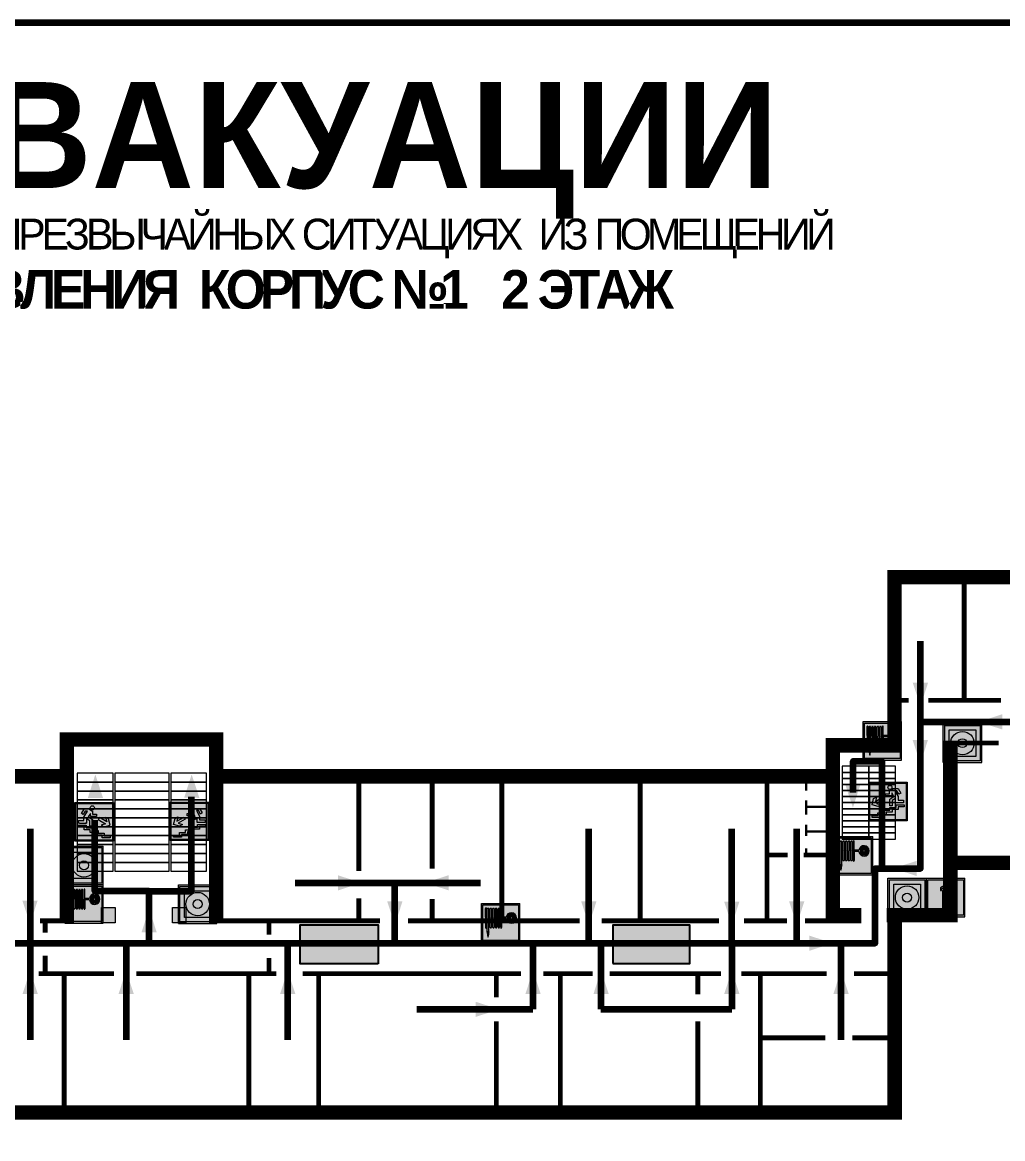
# Model space of a CAD drawing. Header units: millimetres. Extents: x 13810 to 67229, y 12374 to 21950.
# Drawn here: x 21238.2 to 21441.8, y 19246.8 to 19478.5 of the extents above; entities that cross this region are included whole.
import ezdxf

# ---------------------------------------------------------------- set-up
doc = ezdxf.new("R2010")
doc.units = ezdxf.units.MM
doc.layers.add('План_Штампы', color=7, linetype='Continuous')
doc.styles.add('обычный', font='arial.ttf')

# ---------------------------------------------------------------- blocks, each defined once
blk = doc.blocks.new('вниз 3')
at = {"lineweight": 0, "true_color": 0xffffff}
h = blk.add_hatch(color=7, dxfattribs=at)
h.dxf.hatch_style = 1
h.paths.add_polyline_path([(40997.5, -4475.69), (40997.25, -4475.28), (40995.76, -4476.15), (40995.97, -4475.23), (40995.39, -4475.56), (40995.05, -4476.83), (40996.33, -4477.17), (40996.91, -4476.83), (40996, -4476.55)], flags=0)
h.paths.add_polyline_path([(40999.81, -4473.95), (41000.22, -4473.95), (41000.64, -4474.67), (41001.03, -4474.43), (41000.46, -4473.49), (41000.42, -4473.49), (40999.43, -4473.49), (40998.68, -4473.92), (40998.68, -4474.57), (40997.88, -4474.57), (40997.88, -4475), (40999.14, -4475), (40999.14, -4474.43), (40999.14, -4474.38), (40999.59, -4475.15), (40998.72, -4475.67), (40998.72, -4477.06), (40999.24, -4477.06), (40999.24, -4475.96), (40999.95, -4475.56), (40999.95, -4476.43), (41001.61, -4476.43), (41001.61, -4475.88), (41000.47, -4475.88), (41000.47, -4475.12)], flags=0)
h.paths.add_polyline_path([(40999.2, -4473.24, 1), (40998.35, -4473.24, 1)], flags=0)
h.paths.add_polyline_path([(41000.46, -4477.26), (41001.69, -4477.26), (41001.69, -4476.84), (41000.03, -4476.84), (41000.03, -4477.39), (40998.78, -4477.39), (40998.78, -4477.95), (40997.53, -4477.95), (40997.53, -4478.5), (40996.29, -4478.5), (40996.29, -4479.06), (40995.05, -4479.06), (40995.05, -4479.48), (40995.29, -4479.48), (40996.72, -4479.48), (40996.72, -4478.92), (40997.97, -4478.92), (40997.97, -4478.36), (40999.2, -4478.36), (40999.2, -4477.81), (41000.46, -4477.81)], flags=0)
h.paths.add_polyline_path([(41002.37, -4472.17), (40994.37, -4472.17), (40994.37, -4480.17), (41002.37, -4480.17)])
h.paths.add_polyline_path([(41002.16, -4479.96), (40994.57, -4479.96), (40994.57, -4472.37), (41002.16, -4472.37)], flags=16)
h.paths.add_polyline_path([(41001.61, -4475.88), (41001.61, -4476.43), (40999.95, -4476.43), (40999.95, -4475.56), (40999.24, -4475.96), (40999.24, -4477.06), (40998.72, -4477.06), (40998.72, -4475.67), (40999.59, -4475.15), (40999.14, -4474.38), (40999.14, -4474.43), (40999.14, -4475), (40997.88, -4475), (40997.88, -4474.57), (40998.68, -4474.57), (40998.68, -4473.92), (40999.43, -4473.49), (41000.42, -4473.49), (41000.46, -4473.49), (41001.03, -4474.43), (41000.64, -4474.67), (41000.22, -4473.95), (40999.81, -4473.95), (41000.47, -4475.12), (41000.47, -4475.88)], flags=0)
h.paths.add_polyline_path([(41001.69, -4476.84), (41001.69, -4477.26), (41000.46, -4477.26), (41000.46, -4477.81), (40999.2, -4477.81), (40999.2, -4478.36), (40997.97, -4478.36), (40997.97, -4478.92), (40996.72, -4478.92), (40996.72, -4479.48), (40995.05, -4479.48), (40995.05, -4479.06), (40996.29, -4479.06), (40996.29, -4478.5), (40997.53, -4478.5), (40997.53, -4477.95), (40998.78, -4477.95), (40998.78, -4477.39), (41000.03, -4477.39), (41000.03, -4476.84)], flags=0)
h.paths.add_polyline_path([(40998.35, -4473.24, -1), (40999.2, -4473.24, -1)], flags=0)
h.paths.add_polyline_path([(40997.5, -4475.69), (40996, -4476.55), (40996.91, -4476.83), (40996.33, -4477.17), (40995.05, -4476.83), (40995.39, -4475.56), (40995.97, -4475.23), (40995.76, -4476.15), (40997.25, -4475.28)], flags=0)
at = {"lineweight": 0}
h = blk.add_hatch(color=126, dxfattribs=at)
h.dxf.hatch_style = 1
h.paths.add_polyline_path([(41002.16, -4472.37), (40994.57, -4472.37), (40994.57, -4479.96), (41002.16, -4479.96)])
h.paths.add_polyline_path([(40995.97, -4475.23), (40995.76, -4476.15), (40997.25, -4475.28), (40997.5, -4475.69), (40996, -4476.55), (40996.91, -4476.83), (40996.33, -4477.17), (40995.05, -4476.83), (40995.39, -4475.56)], flags=16)
h.paths.add_polyline_path([(40997.88, -4474.57), (40998.68, -4474.57), (40998.68, -4473.92), (40999.43, -4473.49), (41000.42, -4473.49), (41000.46, -4473.49), (41001.03, -4474.43), (41000.64, -4474.67), (41000.22, -4473.95), (40999.81, -4473.95), (41000.47, -4475.12), (41000.47, -4475.88), (41001.61, -4475.88), (41001.61, -4476.43), (40999.95, -4476.43), (40999.95, -4475.56), (40999.24, -4475.96), (40999.24, -4477.06), (40998.72, -4477.06), (40998.72, -4475.67), (40999.59, -4475.15), (40999.14, -4474.38), (40999.14, -4474.43), (40999.14, -4475), (40997.88, -4475)], flags=16)
h.paths.add_polyline_path([(40998.35, -4473.24, -1), (40999.2, -4473.24, -1)], flags=16)
h.paths.add_polyline_path([(40997.53, -4477.95), (40998.78, -4477.95), (40998.78, -4477.39), (41000.03, -4477.39), (41000.03, -4476.84), (41001.69, -4476.84), (41001.69, -4477.26), (41000.46, -4477.26), (41000.46, -4477.81), (40999.2, -4477.81), (40999.2, -4478.36), (40997.97, -4478.36), (40997.97, -4478.92), (40996.72, -4478.92), (40996.72, -4479.48), (40995.05, -4479.48), (40995.05, -4479.06), (40996.29, -4479.06), (40996.29, -4478.5), (40997.53, -4478.5)], flags=16)
at = {"lineweight": 0, "true_color": 0xffffff}
h = blk.add_hatch(color=7, dxfattribs=at)
h.dxf.hatch_style = 1
h.paths.add_polyline_path([(40999.2, -4473.24, 1), (40998.35, -4473.24, 1)])
h.paths.add_polyline_path([(40999.81, -4473.95), (41000.22, -4473.95), (41000.64, -4474.67), (41001.03, -4474.43), (41000.46, -4473.49), (41000.42, -4473.49), (40999.43, -4473.49), (40998.68, -4473.92), (40998.68, -4474.57), (40997.88, -4474.57), (40997.88, -4475), (40999.14, -4475), (40999.14, -4474.43), (40999.14, -4474.38), (40999.59, -4475.15), (40998.72, -4475.67), (40998.72, -4477.06), (40999.24, -4477.06), (40999.24, -4475.96), (40999.95, -4475.56), (40999.95, -4476.43), (41001.61, -4476.43), (41001.61, -4475.88), (41000.47, -4475.88), (41000.47, -4475.12)])
h.paths.add_polyline_path([(40999.2, -4477.81), (41000.46, -4477.81), (41000.46, -4477.26), (41001.69, -4477.26), (41001.69, -4476.84), (41000.03, -4476.84), (41000.03, -4477.39), (40998.78, -4477.39), (40998.78, -4477.95), (40997.53, -4477.95), (40997.53, -4478.5), (40996.29, -4478.5), (40996.29, -4479.06), (40995.05, -4479.06), (40995.05, -4479.48), (40995.29, -4479.48), (40996.72, -4479.48), (40996.72, -4478.92), (40997.97, -4478.92), (40997.97, -4478.36), (40999.2, -4478.36)])
h.paths.add_polyline_path([(40997.5, -4475.69), (40997.25, -4475.28), (40995.76, -4476.15), (40995.97, -4475.23), (40995.39, -4475.56), (40995.05, -4476.83), (40996.33, -4477.17), (40996.91, -4476.83), (40996, -4476.55)])
at = {"color": 126, "lineweight": 0}
for points in [[(40994.37, -4472.17), (41002.37, -4472.17), (41002.37, -4480.17), (40994.37, -4480.17)], [(40994.57, -4472.37), (41002.16, -4472.37), (41002.16, -4479.96), (40994.57, -4479.96)]]:
    blk.add_lwpolyline(points, close=True, dxfattribs=at)
for points in [[(40995.05, -4476.83), (40995.39, -4475.56), (40995.97, -4475.23), (40995.76, -4476.15), (40997.25, -4475.28), (40997.5, -4475.69), (40996, -4476.55), (40996.91, -4476.83), (40996.33, -4477.17), (40995.05, -4476.83)], [(40999.14, -4474.43), (40999.14, -4475), (40997.88, -4475), (40997.88, -4474.57), (40998.68, -4474.57), (40998.68, -4473.92), (40999.43, -4473.49), (41000.42, -4473.49), (41000.46, -4473.49), (41001.03, -4474.43), (41000.64, -4474.67), (41000.22, -4473.95), (40999.81, -4473.95), (41000.47, -4475.12), (41000.47, -4475.88), (41001.61, -4475.88), (41001.61, -4476.43), (40999.95, -4476.43), (40999.95, -4475.56), (40999.24, -4475.96), (40999.24, -4477.06), (40998.72, -4477.06), (40998.72, -4475.67), (40999.59, -4475.15), (40999.14, -4474.38), (40999.14, -4474.43)], [(40995.29, -4479.48), (40995.05, -4479.48), (40995.05, -4479.06), (40996.29, -4479.06), (40996.29, -4478.5), (40997.53, -4478.5), (40997.53, -4477.95), (40998.78, -4477.95), (40998.78, -4477.39), (41000.03, -4477.39), (41000.03, -4476.84), (41001.69, -4476.84), (41001.69, -4477.26), (41000.46, -4477.26), (41000.46, -4477.81), (40999.2, -4477.81), (40999.2, -4478.36), (40997.97, -4478.36), (40997.97, -4478.92), (40996.72, -4478.92), (40996.72, -4479.48), (40995.05, -4479.48)]]:
    blk.add_lwpolyline(points, dxfattribs=at)
blk.add_circle((40998.77, -4473.24), 0.426, dxfattribs=at)
blk = doc.blocks.new('A$C54414219')
at = {"true_color": 0xffffff}
h = blk.add_hatch(color=7, dxfattribs=at)
h.paths.add_polyline_path([(2.39, -9.45), (2.39, -18.3), (11.23, -18.3), (11.23, -9.45)], flags=0)
h.paths.add_polyline_path([(10.71, -13.87, -1), (2.92, -13.87, -1)], flags=0)
h.paths.add_polyline_path([(8.3, -13.87, -1), (5.33, -13.87, -1)], flags=0)
h.paths.add_polyline_path([(0.41, -7.47), (0.41, -20.27), (13.21, -20.27), (13.21, -7.47)])
h.paths.add_polyline_path([(0.92, -19.77), (12.71, -19.77), (12.71, -7.98), (0.92, -7.98)], flags=16)
h.paths.add_polyline_path([(11.23, -9.45), (11.23, -18.3), (2.39, -18.3), (2.39, -9.45)], flags=0)
at = {"lineweight": 5}
h = blk.add_hatch(color=242, dxfattribs=at)
h.paths.add_polyline_path([(12.71, -7.98), (0.92, -7.98), (0.92, -19.77), (12.71, -19.77)])
h.paths.add_polyline_path([(11.23, -18.3), (2.39, -18.3), (2.39, -9.45), (11.23, -9.45)], flags=16)
h.paths.add_polyline_path([(10.71, -13.87, -1), (2.92, -13.87, -1)], flags=0)
h.paths.add_polyline_path([(8.3, -13.87, -1), (5.33, -13.87, -1)], flags=0)
at = {"true_color": 0xffffff}
h = blk.add_hatch(color=7, dxfattribs=at)
h.paths.add_polyline_path([(2.39, -9.45), (2.39, -18.3), (11.23, -18.3), (11.23, -9.45)])
h.paths.add_polyline_path([(10.71, -13.87, -1), (2.92, -13.87, -1)], flags=16)
h.paths.add_polyline_path([(8.3, -13.87, -1), (5.33, -13.87, -1)], flags=0)
at = {"lineweight": 5}
h = blk.add_hatch(color=242, dxfattribs=at)
h.paths.add_polyline_path([(2.92, -13.87, 1), (10.71, -13.87, 1)])
h.paths.add_polyline_path([(8.3, -13.87, -1), (5.33, -13.87, -1)], flags=16)
at = {"color": 242, "lineweight": 5}
for p, q in [((0.41, -20.27), (0.41, -7.47)), ((0.41, -7.47), (13.21, -7.47)), ((0.41, -7.47), (13.21, -7.47)), ((13.21, -20.27), (13.21, -7.47)), ((0.41, -20.27), (13.21, -20.27))]:
    blk.add_line(p, q, dxfattribs=at)
for points in [[(0.92, -7.98), (12.71, -7.98), (12.71, -19.77), (0.92, -19.77)], [(2.39, -9.45), (11.23, -9.45), (11.23, -18.3), (2.39, -18.3)]]:
    blk.add_lwpolyline(points, close=True, dxfattribs=at)
for radius in [3.89, 1.49]:
    blk.add_circle((6.81, -13.87), radius, dxfattribs=at)
blk = doc.blocks.new('A$C37112FD5')
at = {"true_color": 0xf5f5ff}
h = blk.add_hatch(color=7, dxfattribs=at)
h.dxf.hatch_style = 1
h.paths.add_polyline_path([(12.8, -7.4), (0, -7.4), (0, -20.2), (12.8, -20.2)])
h.paths.add_polyline_path([(12.29, -7.91), (12.29, -19.69), (0.51, -19.69), (0.51, -7.91)], flags=16)
h.paths.add_polyline_path([(4.98, -9.04, -0.42597), (5.17, -9.22), (5.17, -12.25), (5.17, -15.29, -0.432244), (4.98, -15.47), (4.83, -15.47, -0.42597), (4.64, -15.29), (4.64, -12.25), (4.64, -9.22, -0.432244), (4.83, -9.04)], flags=0)
h.paths.add_polyline_path([(4.28, -9.22), (4.28, -12.25), (4.28, -15.29, -0.432244), (4.09, -15.47), (3.94, -15.47, -0.42597), (3.75, -15.29), (3.75, -12.25), (3.75, -9.22, -0.432244), (3.94, -9.04), (4.09, -9.04, -0.42597)], flags=0)
h.paths.add_polyline_path([(5.72, -9.04), (5.87, -9.04, -0.42597), (6.06, -9.22), (6.06, -12.25), (6.06, -15.29, -0.432244), (5.87, -15.47), (5.72, -15.47, -0.42597), (5.53, -15.29), (5.53, -12.25), (5.53, -9.22, -0.432244)], flags=0)
h.paths.add_polyline_path([(6.42, -8.9), (6.5, -8.9, -0.42597), (6.69, -9.08), (6.69, -12.03), (8.21, -12.03, -15.824349), (8.21, -12.47), (6.69, -12.47), (6.69, -15.42, -0.432244), (6.5, -15.6), (6.42, -15.6)], flags=0)
h.paths.add_polyline_path([(3.39, -9.22), (3.39, -12.25), (3.39, -15.29, -0.432244), (3.2, -15.47), (3.05, -15.47, -0.42597), (2.85, -15.29), (2.85, -12.25), (2.85, -9.22, -0.432244), (3.05, -9.04), (3.2, -9.04, -0.42597)], flags=0)
h.paths.add_polyline_path([(2.5, -9.22), (2.5, -16.71), (1.96, -16.71), (1.96, -9.22, -0.432244), (2.15, -9.04), (2.31, -9.04, -0.42597)], flags=0)
h.paths.add_polyline_path([(1.61, -8.9), (1.61, -15.6), (1.57, -15.6, -0.42597), (1.37, -15.42), (1.37, -12.03), (1.37, -9.09, -0.432244), (1.57, -8.9)], flags=0)
h.paths.add_polyline_path([(9.76, -10.81), (9.76, -12.03), (8.49, -12.03, -0.336371)], flags=0)
h.paths.add_polyline_path([(8.49, -12.47), (9.76, -12.47), (9.76, -13.7, -0.336371)], flags=0)
h.paths.add_polyline_path([(10.11, -10.81, -0.336371), (11.38, -12.03), (10.11, -12.03)], flags=0)
h.paths.add_polyline_path([(10.11, -12.47), (11.38, -12.47, -0.336371), (10.11, -13.7)], flags=0)
h.paths.add_polyline_path([(2.5, -16.84), (2.5, -17.05), (1.97, -17.05), (1.97, -16.84)], flags=0)
h.paths.add_polyline_path([(2.5, -17.24, -0.033778), (2.24, -18.6, -0.033778), (1.97, -17.24)], flags=0)
h = blk.add_hatch(color=242)
h.dxf.hatch_style = 1
h.paths.add_polyline_path([(12.29, -7.91), (0.51, -7.91), (0.51, -19.69), (12.29, -19.69)])
h.paths.add_polyline_path([(6.42, -15.6), (6.42, -8.9), (6.5, -8.9, -0.42597), (6.69, -9.08), (6.69, -12.03), (8.21, -12.03, -15.824349), (8.21, -12.47), (6.69, -12.47), (6.69, -15.42, -0.432244), (6.5, -15.6)], flags=16)
h.paths.add_polyline_path([(5.87, -15.47), (5.72, -15.47, -0.42597), (5.53, -15.29), (5.53, -12.25), (5.53, -9.22, -0.432244), (5.72, -9.04), (5.87, -9.04, -0.42597), (6.06, -9.22), (6.06, -12.25), (6.06, -15.29, -0.432244)], flags=16)
h.paths.add_polyline_path([(4.98, -15.47), (4.83, -15.47, -0.42597), (4.64, -15.29), (4.64, -12.25), (4.64, -9.22, -0.432244), (4.83, -9.04), (4.98, -9.04, -0.42597), (5.17, -9.22), (5.17, -12.25), (5.17, -15.29, -0.432244)], flags=16)
h.paths.add_polyline_path([(4.09, -15.47), (3.94, -15.47, -0.42597), (3.75, -15.29), (3.75, -12.25), (3.75, -9.22, -0.432244), (3.94, -9.04), (4.09, -9.04, -0.42597), (4.28, -9.22), (4.28, -12.25), (4.28, -15.29, -0.432244)], flags=16)
h.paths.add_polyline_path([(3.2, -15.47), (3.05, -15.47, -0.42597), (2.85, -15.29), (2.85, -12.25), (2.85, -9.22, -0.432244), (3.05, -9.04), (3.2, -9.04, -0.42597), (3.39, -9.22), (3.39, -12.25), (3.39, -15.29, -0.432244)], flags=16)
h.paths.add_polyline_path([(2.5, -17.05), (1.97, -17.05), (1.97, -16.84), (2.5, -16.84)], flags=16)
h.paths.add_polyline_path([(2.5, -17.24, -0.033778), (2.24, -18.6, -0.033778), (1.97, -17.24)], flags=16)
h.paths.add_polyline_path([(2.5, -16.71), (1.96, -16.71), (1.96, -9.22, -0.432244), (2.15, -9.04), (2.31, -9.04, -0.42597), (2.5, -9.22)], flags=16)
h.paths.add_polyline_path([(1.61, -15.6), (1.57, -15.6, -0.42597), (1.37, -15.42), (1.37, -12.03), (1.37, -9.09, -0.432244), (1.57, -8.9), (1.61, -8.9)], flags=16)
h.paths.add_polyline_path([(8.49, -12.47), (9.76, -12.47), (9.76, -13.7, -0.336371)], flags=0)
h.paths.add_polyline_path([(10.11, -13.7), (10.11, -12.47), (11.38, -12.47, -0.336371)], flags=0)
h.paths.add_polyline_path([(8.49, -12.03, -0.336371), (9.76, -10.81), (9.76, -12.03)], flags=0)
h.paths.add_polyline_path([(10.11, -12.03), (10.11, -10.81, -0.336371), (11.38, -12.03)], flags=0)
h = blk.add_hatch(color=7, dxfattribs=at)
h.dxf.hatch_style = 1
h.paths.add_polyline_path([(1.61, -8.9), (1.57, -8.9, 0.432244), (1.37, -9.09), (1.37, -12.03), (1.37, -15.42, 0.42597), (1.57, -15.6), (1.61, -15.6)])
h.paths.add_polyline_path([(2.5, -9.22, 0.42597), (2.31, -9.04), (2.15, -9.04, 0.432244), (1.96, -9.22), (1.96, -16.71), (2.5, -16.71)])
h.paths.add_polyline_path([(2.5, -16.84), (1.97, -16.84), (1.97, -17.05), (2.5, -17.05)])
h.paths.add_polyline_path([(2.5, -17.24), (1.97, -17.24, 0.033778), (2.24, -18.6, 0.033778)])
h.paths.add_polyline_path([(3.39, -12.25), (3.39, -9.22, 0.42597), (3.2, -9.04), (3.05, -9.04, 0.432244), (2.85, -9.22), (2.85, -12.25), (2.85, -15.29, 0.42597), (3.05, -15.47), (3.2, -15.47, 0.432244), (3.39, -15.29)])
h.paths.add_polyline_path([(4.28, -12.25), (4.28, -9.22, 0.42597), (4.09, -9.04), (3.94, -9.04, 0.432244), (3.75, -9.22), (3.75, -12.25), (3.75, -15.29, 0.42597), (3.94, -15.47), (4.09, -15.47, 0.432244), (4.28, -15.29)])
h.paths.add_polyline_path([(5.17, -12.25), (5.17, -9.22, 0.42597), (4.98, -9.04), (4.83, -9.04, 0.432244), (4.64, -9.22), (4.64, -12.25), (4.64, -15.29, 0.42597), (4.83, -15.47), (4.98, -15.47, 0.432244), (5.17, -15.29)])
h.paths.add_polyline_path([(6.06, -12.25), (6.06, -9.22, 0.42597), (5.87, -9.04), (5.72, -9.04, 0.432244), (5.53, -9.22), (5.53, -12.25), (5.53, -15.29, 0.42597), (5.72, -15.47), (5.87, -15.47, 0.432244), (6.06, -15.29)])
h.paths.add_polyline_path([(6.69, -12.47), (8.21, -12.47, 15.824349), (8.21, -12.03), (6.69, -12.03), (6.69, -9.08, 0.42597), (6.5, -8.9), (6.42, -8.9), (6.42, -15.6), (6.5, -15.6, 0.432244), (6.69, -15.42)])
h.paths.add_polyline_path([(8.49, -12.47), (9.76, -12.47), (9.76, -13.7, -0.336371)], flags=16)
h.paths.add_polyline_path([(8.49, -12.03, -0.336371), (9.76, -10.81), (9.76, -12.03)], flags=16)
h.paths.add_polyline_path([(10.11, -12.47), (11.38, -12.47, -0.336371), (10.11, -13.7)], flags=16)
h.paths.add_polyline_path([(10.11, -12.03), (10.11, -10.81, -0.336371), (11.38, -12.03)], flags=16)
h = blk.add_hatch(color=242)
h.dxf.hatch_style = 1
h.paths.add_polyline_path([(9.76, -10.81, 0.336371), (8.49, -12.03), (9.76, -12.03)])
h.paths.add_polyline_path([(10.11, -10.81), (10.11, -12.03), (11.38, -12.03, 0.336371)])
h.paths.add_polyline_path([(11.38, -12.47), (10.11, -12.47), (10.11, -13.7, 0.336371)])
h.paths.add_polyline_path([(9.76, -12.47), (8.49, -12.47, 0.336371), (9.76, -13.7)])
at = {"color": 242, "lineweight": 5}
for p, q in [((0, -20.2), (0, -7.4)), ((0, -7.4), (12.8, -7.4)), ((12.8, -20.2), (12.8, -7.4)), ((1.37, -12.03), (1.37, -9.08)), ((1.57, -8.9), (1.61, -8.9)), ((1.61, -8.9), (1.61, -15.6)), ((1.96, -16.71), (1.96, -9.22)), ((2.15, -9.04), (2.31, -9.04)), ((2.5, -16.71), (2.5, -9.22)), ((2.85, -12.25), (2.85, -9.22)), ((3.05, -9.04), (3.2, -9.04)), ((3.39, -12.25), (3.39, -9.22)), ((3.75, -12.25), (3.75, -9.22)), ((3.94, -9.04), (4.09, -9.04)), ((4.28, -12.25), (4.28, -9.22)), ((4.64, -12.25), (4.64, -9.22)), ((4.83, -9.04), (4.98, -9.04)), ((5.17, -12.25), (5.17, -9.22)), ((5.53, -12.25), (5.53, -9.22)), ((5.72, -9.04), (5.87, -9.04)), ((6.06, -12.25), (6.06, -9.22)), ((6.42, -8.9), (6.42, -15.6)), ((6.5, -8.9), (6.42, -8.9)), ((6.69, -12.03), (6.69, -9.08)), ((9.76, -10.81), (9.76, -12.03)), ((10.11, -10.81), (10.11, -12.03)), ((1.37, -12.03), (1.37, -15.42)), ((2.85, -12.25), (2.85, -15.29)), ((3.39, -12.25), (3.39, -15.29)), ((3.75, -12.25), (3.75, -15.29)), ((4.28, -12.25), (4.28, -15.29)), ((4.64, -12.25), (4.64, -15.29)), ((5.17, -12.25), (5.17, -15.29)), ((5.53, -12.25), (5.53, -15.29)), ((6.06, -12.25), (6.06, -15.29)), ((8.21, -12.03), (6.69, -12.03)), ((8.21, -12.47), (6.69, -12.47)), ((6.69, -12.47), (6.69, -15.42)), ((9.76, -12.03), (8.49, -12.03)), ((9.76, -12.47), (8.49, -12.47)), ((9.76, -12.47), (9.76, -13.7)), ((11.38, -12.03), (10.11, -12.03)), ((11.38, -12.47), (10.11, -12.47)), ((10.11, -12.47), (10.11, -13.7)), ((1.57, -15.6), (1.61, -15.6)), ((1.96, -16.71), (2.5, -16.71)), ((1.97, -16.84), (2.5, -16.84)), ((1.97, -17.05), (1.97, -16.84)), ((2.5, -17.05), (1.97, -17.05)), ((1.97, -17.24), (2.5, -17.24)), ((2.5, -16.84), (2.5, -17.05)), ((3.05, -15.47), (3.2, -15.47)), ((3.94, -15.47), (4.09, -15.47)), ((4.83, -15.47), (4.98, -15.47)), ((5.72, -15.47), (5.87, -15.47)), ((6.42, -15.6), (6.5, -15.6)), ((0, -20.2), (12.8, -20.2))]:
    blk.add_line(p, q, dxfattribs=at)
blk.add_lwpolyline([(0.51, -7.91), (12.29, -7.91), (12.29, -19.69), (0.51, -19.69)], close=True, dxfattribs=at)
for centre, radius, start, end in [((1.56, -9.09), 0.182, 87.1027, 180.6071), ((2.15, -9.22), 0.182, 87.1027, 180.6071), ((2.32, -9.22), 0.182, 359.3929, 92.8973), ((3.04, -9.22), 0.182, 87.1027, 180.6071), ((3.21, -9.22), 0.182, 359.3929, 92.8973), ((3.93, -9.22), 0.182, 87.1027, 180.6071), ((4.1, -9.22), 0.182, 359.3929, 92.8973), ((4.82, -9.22), 0.182, 87.1027, 180.6071), ((4.99, -9.22), 0.182, 359.3929, 92.8973), ((5.71, -9.22), 0.182, 87.1027, 180.6071), ((5.88, -9.22), 0.182, 359.3929, 92.8973), ((6.51, -9.09), 0.182, 359.3929, 92.8973), ((9.93, -12.25), 1.74, 187.2319, 172.7681), ((9.93, -12.25), 1.46, 96.9927, 171.3585), ((9.93, -12.25), 1.46, 8.6415, 83.0073), ((9.93, -12.25), 1.46, 188.6415, 263.0073), ((9.93, -12.25), 1.46, 276.9927, 351.3585), ((1.56, -15.42), 0.182, 179.3929, 272.8973), ((12.17, -15.98), 10.27, 187.041, 194.7793), ((-7.7, -15.98), 10.27, 345.2207, 352.959), ((3.04, -15.29), 0.182, 179.3929, 272.8973), ((3.21, -15.29), 0.182, 267.1027, 0.6071), ((3.93, -15.29), 0.182, 179.3929, 272.8973), ((4.1, -15.29), 0.182, 267.1027, 0.6071), ((4.82, -15.29), 0.182, 179.3929, 272.8973), ((4.99, -15.29), 0.182, 267.1027, 0.6071), ((5.71, -15.29), 0.182, 179.3929, 272.8973), ((5.88, -15.29), 0.182, 267.1027, 0.6071), ((6.51, -15.42), 0.182, 267.1027, 0.6071)]:
    blk.add_arc(centre, radius, start, end, dxfattribs=at)
blk = doc.blocks.new('A$C32E8229D')
at = {"true_color": 0xffffff}
blk.add_hatch(color=7, dxfattribs=at).paths.add_polyline_path([(0, 0), (0, -8), (16, -8), (16, 0)])
h = blk.add_hatch(color=126)
h.paths.add_polyline_path([(0.2, -0.2), (15.8, -0.2), (15.8, -7.8), (0.2, -7.8)])
h.paths.add_polyline_path([(13.49, -2.05), (12.08, -2.05), (11.37, -2.63, 0.162397), (11.29, -2.84), (11.29, -3.63), (10.35, -3.63), (10.35, -4.05), (11.68, -4.05), (11.68, -3.48), (12.26, -4.28), (11.29, -5.1), (11.29, -6.78), (11.85, -6.78), (11.85, -5.44), (12.8, -4.64), (12.8, -5.94), (14.46, -5.94), (14.46, -5.39), (13.45, -5.39), (13.45, -3.97), (12.46, -2.59), (13.15, -2.59), (13.69, -3.34), (14.18, -3)], flags=16)
h.paths.add_polyline_path([(10.74, -1.82, 1), (11.8, -1.82, 1)], flags=16)
h.paths.add_polyline_path([(9.39, -3.59), (5.99, -3.59), (6.56, -3.03), (5.91, -3.03), (5.1, -3.83), (5.91, -4.64), (6.56, -4.64), (5.99, -4.09), (9.39, -4.09)], flags=16)
h.paths.add_polyline_path([(4.29, -1.08), (1.72, -1.08), (1.72, -6.6), (4.29, -6.6)], flags=16)
at = {"color": 126}
blk.add_lwpolyline([(16, -8), (0, -8), (0, 0), (16, 0)], close=True, dxfattribs=at)
blk = doc.blocks.new('A$C3AD82952')
at = {"true_color": 0xf5f5ff}
h = blk.add_hatch(color=7, dxfattribs=at)
h.dxf.hatch_style = 1
h.paths.add_polyline_path([(8.21, 8.73, 0.414214), (7.89, 9.05), (7.22, 9.05), (7.22, 9.92), (7.59, 9.92, 1), (7.57, 10.36), (7.22, 10.36), (7.22, 10.6), (6.43, 10.6), (6.43, 10.36), (6.01, 10.36), (4.74, 9.59), (4.74, 8.69), (4.98, 8.73), (4.98, 9.26), (6.12, 9.91), (6.43, 9.91), (6.43, 9.05), (5.76, 9.05, 0.414214), (5.44, 8.73), (5.44, 2.2), (8.21, 2.2)], flags=0)
h.paths.add_polyline_path([(12.8, 12.8), (0, 12.8), (0, 0), (12.8, 0)])
h.paths.add_polyline_path([(0.51, 12.29), (12.29, 12.29), (12.29, 0.51), (0.51, 0.51)], flags=16)
h.paths.add_polyline_path([(4.74, 9.59), (6.01, 10.36), (6.43, 10.36), (6.43, 10.6), (7.22, 10.6), (7.22, 10.36), (7.59, 10.36, -0.94586), (7.59, 9.92), (7.22, 9.92), (7.22, 9.05), (7.89, 9.05, -0.414214), (8.21, 8.73), (8.21, 2.2), (5.44, 2.2), (5.44, 8.73, -0.414214), (5.76, 9.05), (6.43, 9.05), (6.43, 9.91), (6.12, 9.91), (4.98, 9.26), (4.98, 8.73), (4.74, 8.69)], flags=0)
h = blk.add_hatch(color=242)
h.dxf.hatch_style = 1
h.paths.add_polyline_path([(12.29, 12.29), (0.51, 12.29), (0.51, 0.51), (12.29, 0.51)])
h.paths.add_polyline_path([(4.74, 8.69), (4.74, 9.59), (6.01, 10.36), (6.43, 10.36), (6.43, 10.6), (7.22, 10.6), (7.22, 10.36), (7.59, 10.36, -0.94586), (7.59, 9.92), (7.22, 9.92), (7.22, 9.05), (7.89, 9.05, -0.414214), (8.21, 8.73), (8.21, 2.2), (5.44, 2.2), (5.44, 8.73, -0.414214), (5.76, 9.05), (6.43, 9.05), (6.43, 9.91), (6.12, 9.91), (4.98, 9.26), (4.98, 8.73)], flags=16)
h = blk.add_hatch(color=7, dxfattribs=at)
h.dxf.hatch_style = 1
h.paths.add_polyline_path([(8.21, 8.73, 0.414214), (7.89, 9.05), (7.22, 9.05), (7.22, 9.92), (7.59, 9.92, 1), (7.57, 10.36), (7.22, 10.36), (7.22, 10.6), (6.43, 10.6), (6.43, 10.36), (6.01, 10.36), (4.74, 9.59), (4.74, 8.69), (4.98, 8.73), (4.98, 9.26), (6.12, 9.91), (6.43, 9.91), (6.43, 9.05), (5.76, 9.05, 0.414214), (5.44, 8.73), (5.44, 2.2), (8.21, 2.2)])
at = {"color": 242, "lineweight": 5}
for p, q in [((0, 0), (0, 12.8)), ((0, 12.8), (12.8, 12.8)), ((12.8, 0), (12.8, 12.8)), ((6.01, 10.36), (4.74, 9.59)), ((4.74, 9.59), (4.74, 8.69)), ((4.74, 8.69), (4.98, 8.73)), ((4.98, 9.26), (6.12, 9.91)), ((4.98, 8.73), (4.98, 9.26)), ((5.44, 2.2), (5.44, 8.73)), ((5.76, 9.05), (6.43, 9.05)), ((6.01, 10.36), (6.43, 10.36)), ((6.12, 9.91), (6.43, 9.91)), ((7.22, 10.6), (6.43, 10.6)), ((6.43, 10.6), (6.43, 10.36)), ((6.43, 9.91), (6.43, 9.05)), ((7.22, 10.36), (7.22, 10.6)), ((7.59, 10.36), (7.22, 10.36)), ((7.22, 9.05), (7.22, 9.92)), ((7.59, 9.92), (7.22, 9.92)), ((7.89, 9.05), (7.22, 9.05)), ((8.21, 2.2), (8.21, 8.73)), ((0, 0), (12.8, 0)), ((5.44, 2.2), (8.21, 2.2))]:
    blk.add_line(p, q, dxfattribs=at)
blk.add_lwpolyline([(0.51, 12.29), (12.29, 12.29), (12.29, 0.51), (0.51, 0.51)], close=True, dxfattribs=at)
for centre, radius, start, end in [((5.76, 8.73), 0.32, 90, 180), ((7.58, 10.14), 0.223, 273.1875, 86.8125), ((7.89, 8.73), 0.32, 0, 90)]:
    blk.add_arc(centre, radius, start, end, dxfattribs=at)
blk = doc.blocks.new('вниз')
at = {"lineweight": 0, "true_color": 0xffffff}
h = blk.add_hatch(color=7, dxfattribs=at)
h.dxf.hatch_style = 1
h.paths.add_polyline_path([(40994.51, -4472.22), (40986.51, -4472.22), (40986.51, -4480.22), (40994.51, -4480.22)])
h.paths.add_polyline_path([(40994.31, -4472.42), (40994.31, -4480.01), (40986.71, -4480.01), (40986.71, -4472.42)], flags=16)
h.paths.add_polyline_path([(40988.43, -4473.53), (40989.43, -4473.53), (40990.19, -4473.96), (40990.19, -4474.6), (40991, -4474.6), (40991, -4475.06), (40989.73, -4475.06), (40989.73, -4474.46), (40989.3, -4475.18), (40990.17, -4475.7), (40990.17, -4477.11), (40989.63, -4477.11), (40989.63, -4476.01), (40988.94, -4475.59), (40988.94, -4476.46), (40988.94, -4476.46), (40987.47, -4476.46), (40987.26, -4476.46), (40987.26, -4475.92), (40988.4, -4475.92), (40988.4, -4475.2), (40989.1, -4473.99), (40988.66, -4473.99), (40988.24, -4474.7), (40987.86, -4474.47), (40988.41, -4473.56)], flags=0)
h.paths.add_polyline_path([(40990.55, -4473.29, -1), (40989.69, -4473.29, -1)], flags=0)
h.paths.add_polyline_path([(40988.85, -4476.89), (40988.85, -4477.43), (40990.1, -4477.43), (40990.1, -4477.99), (40991.34, -4477.99), (40991.34, -4478.54), (40992.59, -4478.54), (40992.59, -4479.09), (40993.83, -4479.09), (40993.83, -4479.52), (40992.17, -4479.52), (40992.17, -4478.97), (40990.91, -4478.97), (40990.91, -4478.41), (40989.68, -4478.41), (40989.68, -4477.86), (40988.43, -4477.86), (40988.43, -4477.31), (40987.6, -4477.31), (40987.18, -4477.31), (40987.18, -4476.89)], flags=0)
h.paths.add_polyline_path([(40991.61, -4475.33), (40993.12, -4476.2), (40992.9, -4475.27), (40993.48, -4475.6), (40993.83, -4476.88), (40992.56, -4477.22), (40991.97, -4476.88), (40992.9, -4476.61), (40991.38, -4475.74), (40991.58, -4475.39)], flags=0)
h.paths.add_polyline_path([(40990.19, -4473.96), (40989.43, -4473.53), (40988.43, -4473.53), (40988.41, -4473.56), (40987.86, -4474.47), (40988.24, -4474.7), (40988.66, -4473.99), (40989.1, -4473.99), (40988.4, -4475.2), (40988.4, -4475.92), (40987.26, -4475.92), (40987.26, -4476.46), (40987.47, -4476.46), (40988.94, -4476.46), (40988.94, -4476.27), (40988.94, -4475.59), (40989.63, -4476.01), (40989.63, -4477.11), (40990.17, -4477.11), (40990.17, -4475.7), (40989.3, -4475.18), (40989.73, -4474.46), (40989.73, -4475.06), (40991, -4475.06), (40991, -4474.6), (40990.19, -4474.6)], flags=0)
h.paths.add_polyline_path([(40990.55, -4473.29, 1), (40989.69, -4473.29, 1)], flags=0)
h.paths.add_polyline_path([(40991.61, -4475.33), (40991.58, -4475.39), (40991.38, -4475.74), (40992.9, -4476.61), (40991.97, -4476.88), (40992.56, -4477.22), (40993.83, -4476.88), (40993.48, -4475.6), (40992.9, -4475.27), (40993.12, -4476.2)], flags=0)
h.paths.add_polyline_path([(40990.1, -4477.43), (40988.85, -4477.43), (40988.85, -4476.89), (40987.18, -4476.89), (40987.18, -4477.31), (40987.6, -4477.31), (40988.43, -4477.31), (40988.43, -4477.86), (40989.68, -4477.86), (40989.68, -4478.41), (40990.91, -4478.41), (40990.91, -4478.97), (40992.17, -4478.97), (40992.17, -4479.52), (40993.83, -4479.52), (40993.83, -4479.09), (40992.59, -4479.09), (40992.59, -4478.54), (40991.34, -4478.54), (40991.34, -4477.99), (40990.1, -4477.99)], flags=0)
at = {"lineweight": 0}
h = blk.add_hatch(color=126, dxfattribs=at)
h.dxf.hatch_style = 1
h.paths.add_polyline_path([(40994.31, -4472.42), (40986.71, -4472.42), (40986.71, -4480.01), (40994.31, -4480.01)])
h.paths.add_polyline_path([(40988.43, -4473.53), (40989.43, -4473.53), (40990.19, -4473.96), (40990.19, -4474.6), (40991, -4474.6), (40991, -4475.06), (40989.73, -4475.06), (40989.73, -4474.46), (40989.3, -4475.18), (40990.17, -4475.7), (40990.17, -4477.11), (40989.63, -4477.11), (40989.63, -4476.01), (40988.94, -4475.59), (40988.94, -4476.46), (40988.94, -4476.46), (40987.47, -4476.46), (40987.26, -4476.46), (40987.26, -4475.92), (40988.4, -4475.92), (40988.4, -4475.2), (40989.1, -4473.99), (40988.66, -4473.99), (40988.24, -4474.7), (40987.86, -4474.47), (40988.41, -4473.56)], flags=16)
h.paths.add_polyline_path([(40990.55, -4473.29, -1), (40989.69, -4473.29, -1)], flags=16)
h.paths.add_polyline_path([(40988.85, -4476.89), (40988.85, -4477.43), (40990.1, -4477.43), (40990.1, -4477.99), (40991.34, -4477.99), (40991.34, -4478.54), (40992.59, -4478.54), (40992.59, -4479.09), (40993.83, -4479.09), (40993.83, -4479.52), (40992.17, -4479.52), (40992.17, -4478.97), (40990.91, -4478.97), (40990.91, -4478.41), (40989.68, -4478.41), (40989.68, -4477.86), (40988.43, -4477.86), (40988.43, -4477.31), (40987.6, -4477.31), (40987.18, -4477.31), (40987.18, -4476.89)], flags=16)
h.paths.add_polyline_path([(40991.61, -4475.33), (40993.12, -4476.2), (40992.9, -4475.27), (40993.48, -4475.6), (40993.83, -4476.88), (40992.56, -4477.22), (40991.97, -4476.88), (40992.9, -4476.61), (40991.38, -4475.74), (40991.58, -4475.39)], flags=16)
at = {"lineweight": 0, "true_color": 0xffffff}
h = blk.add_hatch(color=7, dxfattribs=at)
h.dxf.hatch_style = 1
h.paths.add_polyline_path([(40989.73, -4474.46), (40989.73, -4475.06), (40991, -4475.06), (40991, -4474.6), (40990.19, -4474.6), (40990.19, -4473.96), (40989.43, -4473.53), (40988.43, -4473.53), (40988.41, -4473.56), (40987.86, -4474.47), (40988.24, -4474.7), (40988.66, -4473.99), (40989.1, -4473.99), (40988.4, -4475.2), (40988.4, -4475.92), (40987.26, -4475.92), (40987.26, -4476.46), (40987.47, -4476.46), (40988.94, -4476.46), (40988.94, -4475.59), (40989.63, -4476.01), (40989.63, -4477.11), (40990.17, -4477.11), (40990.17, -4475.7), (40989.3, -4475.18)])
h.paths.add_polyline_path([(40989.69, -4473.29, 1), (40990.55, -4473.29, 1)])
h.paths.add_polyline_path([(40991.61, -4475.33), (40991.58, -4475.39), (40991.38, -4475.74), (40992.9, -4476.61), (40991.97, -4476.88), (40992.56, -4477.22), (40993.83, -4476.88), (40993.48, -4475.6), (40992.9, -4475.27), (40993.12, -4476.2)])
h.paths.add_polyline_path([(40990.1, -4477.43), (40988.85, -4477.43), (40988.85, -4476.89), (40987.18, -4476.89), (40987.18, -4477.31), (40987.6, -4477.31), (40988.43, -4477.31), (40988.43, -4477.86), (40989.68, -4477.86), (40989.68, -4478.41), (40990.91, -4478.41), (40990.91, -4478.97), (40992.17, -4478.97), (40992.17, -4479.52), (40993.83, -4479.52), (40993.83, -4479.09), (40992.59, -4479.09), (40992.59, -4478.54), (40991.34, -4478.54), (40991.34, -4477.99), (40990.1, -4477.99)])
at = {"color": 126, "lineweight": 0}
for points in [[(40986.51, -4472.22), (40994.51, -4472.22), (40994.51, -4480.22), (40986.51, -4480.22)], [(40986.71, -4472.42), (40994.31, -4472.42), (40994.31, -4480.01), (40986.71, -4480.01)]]:
    blk.add_lwpolyline(points, close=True, dxfattribs=at)
for points in [[(40987.47, -4476.46), (40987.26, -4476.46), (40987.26, -4475.92), (40988.4, -4475.92), (40988.4, -4475.2), (40989.1, -4473.99), (40988.66, -4473.99), (40988.24, -4474.7), (40987.86, -4474.47), (40988.41, -4473.56), (40988.43, -4473.53), (40989.43, -4473.53), (40990.19, -4473.96), (40990.19, -4474.6), (40991, -4474.6), (40991, -4475.06), (40989.73, -4475.06), (40989.73, -4474.46), (40989.3, -4475.18), (40990.17, -4475.7), (40990.17, -4477.11), (40989.63, -4477.11), (40989.63, -4476.01), (40988.94, -4475.59), (40988.94, -4476.46)], [(40991.58, -4475.39), (40991.38, -4475.74), (40992.9, -4476.61), (40991.97, -4476.88), (40992.56, -4477.22), (40993.83, -4476.88), (40993.48, -4475.6), (40992.9, -4475.27), (40993.12, -4476.2), (40991.61, -4475.33), (40991.58, -4475.39)], [(40987.6, -4477.31), (40987.18, -4477.31), (40987.18, -4476.89), (40988.85, -4476.89), (40988.85, -4477.43), (40990.1, -4477.43), (40990.1, -4477.99), (40991.34, -4477.99), (40991.34, -4478.54), (40992.59, -4478.54), (40992.59, -4479.09), (40993.83, -4479.09), (40993.83, -4479.52), (40992.17, -4479.52), (40992.17, -4478.97), (40990.91, -4478.97), (40990.91, -4478.41), (40989.68, -4478.41), (40989.68, -4477.86), (40988.43, -4477.86), (40988.43, -4477.31), (40987.6, -4477.31)], [(40987.47, -4476.46), (40988.94, -4476.46), (40988.94, -4476.27)]]:
    blk.add_lwpolyline(points, dxfattribs=at)
blk.add_circle((40990.12, -4473.29), 0.432, dxfattribs=at)

msp = doc.modelspace()

# ---------------------------------------------------------------- hatches: boundary and pattern name
at = {"lineweight": 0}
h = msp.add_hatch(color=256, dxfattribs=at)
h.dxf.hatch_style = 1
h.paths.add_polyline_path([(21254.63, 19291.55), (21257.45, 19291.55), (21257.45, 19294.73), (21254.63, 19294.73)])
h = msp.add_hatch(color=256, dxfattribs=at)
h.dxf.hatch_style = 1
h.paths.add_polyline_path([(21269.34, 19291.55), (21272.15, 19291.55), (21272.15, 19294.73), (21269.34, 19294.73)])

# ---------------------------------------------------------------- linework, layer by layer
at = {"color": 2, "lineweight": 100}
msp.add_lwpolyline([(20959.05, 19478.54), (21559.05, 19478.54), (21559.05, 19083.54), (20959.05, 19083.54)], close=True, dxfattribs=at)
at = {"lineweight": 100}
for points, const_width in [([(20985.1, 19334.49), (20985.1, 19363.21), (21104.29, 19363.21), (21104.29, 19328.6), (21118.62, 19328.6), (21118.62, 19322), (21247.42, 19322), (21247.42, 19329.63), (21278.45, 19329.63), (21278.45, 19322), (21406.49, 19322), (21406.49, 19328.43), (21419.28, 19328.43), (21419.28, 19363.35), (21537.05, 19363.35), (21537.05, 19336.08)], 3), ([(21433.75, 19363.63), (21433.75, 19337.42)], 1), ([(21419.88, 19337.79), (21422.23, 19337.79)], 1), ([(21426.31, 19337.79), (21441.38, 19337.79)], 1), ([(21537.05, 19328.18), (21537.05, 19304.02), (21430.89, 19304.02), (21430.89, 19293.18), (21419.32, 19293.18), (21419.32, 19252.22), (21107.09, 19252.22), (21107.09, 19293.04), (21091.77, 19293.04), (21091.77, 19304.65), (20985.1, 19304.65), (20985.1, 19330.82)], 3), ([(21430.89, 19304.02), (21430.89, 19328.92)], 3), ([(21440.94, 19328.9), (21429.39, 19328.9)], 1), ([(21247.42, 19322), (21247.42, 19291.5)], 3), ([(21278.45, 19322), (21278.45, 19291.48)], 3), ([(21406.49, 19322), (21406.49, 19293.18), (21412.4, 19293.18)], 3), ([(21308.07, 19322.01), (21308.07, 19302.32)], 1), ([(21323.27, 19322.04), (21323.27, 19302.81)], 1), ([(21337.76, 19322.04), (21337.76, 19292)], 1), ([(21366.47, 19322.04), (21366.47, 19292)], 1), ([(21392.83, 19322.04), (21392.83, 19292)], 1), ([(21400.93, 19320.87), (21400.93, 19319.04)], 0.5), ([(21400.93, 19316.98), (21400.93, 19314.04)], 0.5), ([(21400.93, 19315.66), (21405.26, 19315.66)], 0.5), ([(21400.93, 19311.99), (21400.93, 19309.64)], 0.5), ([(21400.93, 19310.52), (21405.77, 19310.52)], 0.5), ([(21400.93, 19307.07), (21400.93, 19305.89)], 0.5), ([(21392.95, 19305.67), (21397.07, 19305.67)], 1), ([(21400.44, 19305.67), (21405.42, 19305.67)], 1), ([(21308.07, 19296.68), (21308.07, 19291.98)], 1), ([(21323.27, 19296.56), (21323.27, 19292)], 1), ([(21419.32, 19293.18), (21417.63, 19293.18)], 3), ([(21241.85, 19292), (21248.9, 19292)], 1), ([(21242.91, 19289.57), (21242.91, 19292.01)], 1), ([(21282.6, 19292), (21276.95, 19292)], 1), ([(21282.6, 19292), (21295.91, 19292)], 1), ([(21289.4, 19289.11), (21289.4, 19291.55)], 1), ([(21295.66, 19292), (21312.43, 19292)], 1), ([(21318.24, 19292), (21329.7, 19292)], 1), ([(21329.59, 19292), (21353.88, 19292)], 1), ([(21358.46, 19292), (21382.82, 19292)], 1), ([(21388.02, 19292), (21396.99, 19292)], 1), ([(21400.7, 19292), (21412.4, 19292)], 1), ([(21242.91, 19281.04), (21242.91, 19284.74)], 1), ([(21289.4, 19280.58), (21289.4, 19284.28)], 1), ([(21241.58, 19281.04), (21257.24, 19281.04)], 1), ([(21246.86, 19281.04), (21246.86, 19252.86)], 1), ([(21261.85, 19281.04), (21290.9, 19281.04)], 1), ([(21285.22, 19281.04), (21285.22, 19252.86)], 1), ([(21296.42, 19281.04), (21324.62, 19281.04)], 1), ([(21299.72, 19281.04), (21299.72, 19270.27)], 1), ([(21323.52, 19281.04), (21336.6, 19281.04)], 1), ([(21333.87, 19281.04), (21341.76, 19281.04)], 1), ([(21336.6, 19281.04), (21336.6, 19276.08)], 1), ([(21346.4, 19281.04), (21356.61, 19281.04)], 1), ([(21349.89, 19281.04), (21349.89, 19276.08)], 1), ([(21360.15, 19281.04), (21383.28, 19281.04)], 1), ([(21378.45, 19281.04), (21378.45, 19276.71)], 1), ([(21387.49, 19281.04), (21405.23, 19281.04)], 1), ([(21391.41, 19281.04), (21391.41, 19252.86)], 1), ([(21410.85, 19281.04), (21419.14, 19281.04)], 1), ([(21349.89, 19279.79), (21349.89, 19252.86)], 1), ([(21299.72, 19271.31), (21299.72, 19252.86)], 1), ([(21336.6, 19271.16), (21336.6, 19252.86)], 1), ([(21378.45, 19271.13), (21378.45, 19252.86)], 1), ([(21391.31, 19267.69), (21404.93, 19267.69)], 1), ([(21410.53, 19267.69), (21418.4, 19267.69)], 1)]:
    msp.add_lwpolyline(points, dxfattribs=dict(at, const_width=const_width))
at = {"color": 126, "lineweight": 100, "true_color": 0x008754}
for points in [[(21111.83, 19303.46), (21111.83, 19287.35), (21415.24, 19287.35), (21415.24, 19302.87), (21424.67, 19302.87), (21424.67, 19350.07)], [(21424.67, 19333.29), (21529.31, 19333.29)], [(21410.72, 19318.62), (21410.72, 19325.17), (21416.64, 19325.17), (21416.64, 19302.87)], [(21264.53, 19298.13), (21273.33, 19298.13), (21273.33, 19317.75)], [(21264.53, 19287.35), (21264.53, 19298.13), (21253.2, 19298.13), (21253.2, 19312.92)], [(21239.79, 19311.12), (21239.79, 19267.3)], [(21355.84, 19287.35), (21355.84, 19311.12)], [(21385.49, 19287.35), (21385.49, 19311.12)], [(21399, 19287.35), (21399, 19311.12)], [(21294.85, 19299.87), (21333.34, 19299.87)], [(21315.55, 19287.35), (21315.55, 19299.87)], [(21259.72, 19287.35), (21259.72, 19267.3)], [(21293.27, 19287.35), (21293.27, 19267.3)], [(21344.2, 19287.35), (21344.2, 19273.68)], [(21358.34, 19287.35), (21358.34, 19273.68)], [(21385.49, 19287.35), (21385.49, 19273.68)], [(21408.17, 19287.35), (21408.17, 19267.3)], [(21320.09, 19273.68), (21344.2, 19273.68)], [(21358.34, 19273.68), (21385.49, 19273.68)]]:
    msp.add_lwpolyline(points, dxfattribs=at)
at = {"lineweight": 0}
for points in [[(21408.42, 19322.82), (21413.94, 19322.82), (21413.94, 19324.08), (21408.42, 19324.08)], [(21413.94, 19322.82), (21419.47, 19322.82), (21419.47, 19324.08), (21413.94, 19324.08)], [(21249.58, 19320.79), (21257.03, 19320.79), (21257.03, 19322.64), (21249.58, 19322.64)], [(21257.37, 19320.79), (21268.66, 19320.79), (21268.66, 19322.64), (21257.37, 19322.64)], [(21268.99, 19320.79), (21276.44, 19320.79), (21276.44, 19322.64), (21268.99, 19322.64)], [(21408.42, 19321.56), (21413.94, 19321.56), (21413.94, 19322.82), (21408.42, 19322.82)], [(21408.42, 19320.3), (21413.94, 19320.3), (21413.94, 19321.56), (21408.42, 19321.56)], [(21413.94, 19321.56), (21419.47, 19321.56), (21419.47, 19322.82), (21413.94, 19322.82)], [(21413.94, 19320.3), (21419.47, 19320.3), (21419.47, 19321.56), (21413.94, 19321.56)], [(21249.58, 19318.94), (21257.03, 19318.94), (21257.03, 19320.79), (21249.58, 19320.79)], [(21249.58, 19317.09), (21257.03, 19317.09), (21257.03, 19318.94), (21249.58, 19318.94)], [(21257.37, 19318.94), (21268.66, 19318.94), (21268.66, 19320.79), (21257.37, 19320.79)], [(21257.37, 19317.09), (21268.66, 19317.09), (21268.66, 19318.94), (21257.37, 19318.94)], [(21268.99, 19318.94), (21276.44, 19318.94), (21276.44, 19320.79), (21268.99, 19320.79)], [(21268.99, 19317.09), (21276.44, 19317.09), (21276.44, 19318.94), (21268.99, 19318.94)], [(21408.42, 19319.05), (21413.94, 19319.05), (21413.94, 19320.3), (21408.42, 19320.3)], [(21408.42, 19317.79), (21413.94, 19317.79), (21413.94, 19319.05), (21408.42, 19319.05)], [(21413.94, 19319.05), (21419.47, 19319.05), (21419.47, 19320.3), (21413.94, 19320.3)], [(21413.94, 19317.79), (21419.47, 19317.79), (21419.47, 19319.05), (21413.94, 19319.05)], [(21249.58, 19315.23), (21257.03, 19315.23), (21257.03, 19317.09), (21249.58, 19317.09)], [(21257.37, 19315.23), (21268.66, 19315.23), (21268.66, 19317.09), (21257.37, 19317.09)], [(21268.99, 19315.23), (21276.44, 19315.23), (21276.44, 19317.09), (21268.99, 19317.09)], [(21408.42, 19316.53), (21413.94, 19316.53), (21413.94, 19317.79), (21408.42, 19317.79)], [(21408.42, 19315.27), (21413.94, 19315.27), (21413.94, 19316.53), (21408.42, 19316.53)], [(21413.94, 19316.53), (21419.47, 19316.53), (21419.47, 19317.79), (21413.94, 19317.79)], [(21413.94, 19315.27), (21419.47, 19315.27), (21419.47, 19316.53), (21413.94, 19316.53)], [(21249.58, 19313.38), (21257.03, 19313.38), (21257.03, 19315.23), (21249.58, 19315.23)], [(21257.37, 19313.38), (21268.66, 19313.38), (21268.66, 19315.23), (21257.37, 19315.23)], [(21268.99, 19313.38), (21276.44, 19313.38), (21276.44, 19315.23), (21268.99, 19315.23)], [(21408.42, 19314.01), (21413.94, 19314.01), (21413.94, 19315.27), (21408.42, 19315.27)], [(21408.42, 19312.75), (21413.94, 19312.75), (21413.94, 19314.01), (21408.42, 19314.01)], [(21413.94, 19314.01), (21419.47, 19314.01), (21419.47, 19315.27), (21413.94, 19315.27)], [(21413.94, 19312.75), (21419.47, 19312.75), (21419.47, 19314.01), (21413.94, 19314.01)], [(21249.58, 19311.53), (21257.03, 19311.53), (21257.03, 19313.38), (21249.58, 19313.38)], [(21249.58, 19309.68), (21257.03, 19309.68), (21257.03, 19311.53), (21249.58, 19311.53)], [(21257.37, 19311.53), (21268.66, 19311.53), (21268.66, 19313.38), (21257.37, 19313.38)], [(21257.37, 19309.68), (21268.66, 19309.68), (21268.66, 19311.53), (21257.37, 19311.53)], [(21268.99, 19311.53), (21276.44, 19311.53), (21276.44, 19313.38), (21268.99, 19313.38)], [(21268.99, 19309.68), (21276.44, 19309.68), (21276.44, 19311.53), (21268.99, 19311.53)], [(21408.42, 19311.49), (21413.94, 19311.49), (21413.94, 19312.75), (21408.42, 19312.75)], [(21413.94, 19311.49), (21419.47, 19311.49), (21419.47, 19312.75), (21413.94, 19312.75)], [(21249.58, 19307.83), (21257.03, 19307.83), (21257.03, 19309.68), (21249.58, 19309.68)], [(21257.37, 19307.83), (21268.66, 19307.83), (21268.66, 19309.68), (21257.37, 19309.68)], [(21268.99, 19307.83), (21276.44, 19307.83), (21276.44, 19309.68), (21268.99, 19309.68)], [(21408.42, 19310.24), (21413.94, 19310.24), (21413.94, 19311.49), (21408.42, 19311.49)], [(21408.42, 19308.98), (21413.94, 19308.98), (21413.94, 19310.24), (21408.42, 19310.24)], [(21413.94, 19310.24), (21419.47, 19310.24), (21419.47, 19311.49), (21413.94, 19311.49)], [(21413.94, 19308.98), (21419.47, 19308.98), (21419.47, 19310.24), (21413.94, 19310.24)], [(21249.58, 19305.98), (21257.03, 19305.98), (21257.03, 19307.83), (21249.58, 19307.83)], [(21257.37, 19305.98), (21268.66, 19305.98), (21268.66, 19307.83), (21257.37, 19307.83)], [(21268.99, 19305.98), (21276.44, 19305.98), (21276.44, 19307.83), (21268.99, 19307.83)], [(21249.58, 19304.13), (21257.03, 19304.13), (21257.03, 19305.98), (21249.58, 19305.98)], [(21257.37, 19304.13), (21268.66, 19304.13), (21268.66, 19305.98), (21257.37, 19305.98)], [(21268.99, 19304.13), (21276.44, 19304.13), (21276.44, 19305.98), (21268.99, 19305.98)], [(21249.58, 19302.28), (21257.03, 19302.28), (21257.03, 19304.13), (21249.58, 19304.13)], [(21257.37, 19302.28), (21268.66, 19302.28), (21268.66, 19304.13), (21257.37, 19304.13)], [(21268.99, 19302.28), (21276.44, 19302.28), (21276.44, 19304.13), (21268.99, 19304.13)], [(21254.63, 19294.73), (21257.45, 19294.73), (21257.45, 19291.55), (21254.63, 19291.55)], [(21269.34, 19294.73), (21272.15, 19294.73), (21272.15, 19291.55), (21269.34, 19291.55)]]:
    msp.add_lwpolyline(points, close=True, dxfattribs=at)
at = {"layer": 'План_Штампы', "color": 126, "true_color": 0x008754}
for points in [[(21423.08, 19341.42), (21426.25, 19341.41), (21424.69, 19336.56)], [(21441.66, 19334.89), (21441.66, 19331.73), (21436.81, 19333.29)], [(21423.06, 19329.51), (21426.22, 19329.51), (21424.66, 19324.66)], [(21254.94, 19317.51), (21251.78, 19317.51), (21253.34, 19322.37)], [(21274.94, 19317.53), (21271.78, 19317.54), (21273.34, 19322.39)], [(21409.05, 19320.35), (21412.22, 19320.35), (21410.66, 19315.5)], [(21423.9, 19304.46), (21423.9, 19301.3), (21419.05, 19302.86)], [(21303.72, 19298.29), (21303.72, 19301.45), (21308.57, 19299.89)], [(21326.71, 19301.48), (21326.71, 19298.32), (21321.86, 19299.88)], [(21238.19, 19296.21), (21241.35, 19296.21), (21239.79, 19291.36)], [(21313.95, 19296.02), (21317.11, 19296.02), (21315.55, 19291.17)], [(21354.24, 19296.02), (21357.4, 19296.02), (21355.84, 19291.17)], [(21383.91, 19295.99), (21387.07, 19295.98), (21385.51, 19291.13)], [(21397.4, 19296.02), (21400.56, 19296.02), (21399, 19291.17)], [(21266.1, 19289.58), (21262.93, 19289.59), (21264.5, 19294.44)], [(21401.59, 19285.76), (21401.6, 19288.92), (21406.45, 19287.36)], [(21241.39, 19276.81), (21238.23, 19276.81), (21239.79, 19281.66)], [(21261.32, 19276.81), (21258.16, 19276.81), (21259.72, 19281.66)], [(21294.87, 19276.81), (21291.71, 19276.81), (21293.27, 19281.66)], [(21345.81, 19276.81), (21342.65, 19276.81), (21344.21, 19281.66)], [(21359.94, 19276.81), (21356.78, 19276.81), (21358.34, 19281.66)], [(21387.1, 19276.81), (21383.93, 19276.81), (21385.5, 19281.66)], [(21409.77, 19276.81), (21406.61, 19276.81), (21408.17, 19281.66)], [(21332.3, 19272.03), (21332.3, 19275.19), (21337.16, 19273.63)]]:
    msp.add_solid(points, dxfattribs=at)

# ---------------------------------------------------------------- block references
for name, p, xscale, yscale, zscale in [('A$C37112FD5', (21412.77, 19338), 0.6249984004534781, 0.6249984004534781, 0.6249984004534781), ('A$C54414219', (21429.14, 19337.55), 0.625, 0.625, 0.625), ('A$C37112FD5', (21406.76, 19314.16), 0.6249984004534781, 0.6249984004534781, 0.6249984004534781), ('A$C54414219', (21246.72, 19312.19), 0.625, 0.625, 0.625), ('A$C54414219', (21417.65, 19305.5), 0.625, 0.625, 0.625), ('A$C3AD82952', (21425.9, 19292.83), 0.625, 0.625, 0.625), ('A$C37112FD5', (21246.98, 19304.15), 0.6249984004534781, 0.6249984004534781, 0.6249984004534781), ('A$C54414219', (21270.34, 19304.14), 0.625, 0.625, 0.625), ('A$C37112FD5', (21333.5, 19300.24), 0.6249984004534781, 0.6249984004534781, 0.6249984004534781)]:
    msp.add_blockref(name, p, dxfattribs=dict(xscale=xscale, yscale=yscale, zscale=zscale))
at = {"color": 126, "true_color": 0x008754}
for name, p in [('вниз 3', (-19580.43, 23792.93)), ('вниз', (-19737.42, 23788.75)), ('вниз 3', (-19725.49, 23788.82))]:
    msp.add_blockref(name, p, dxfattribs=at)
at = {"layer": 'План_Штампы', "color": 126, "true_color": 0x008754, "xscale": 1.012510887696, "yscale": 1.012510887696, "zscale": 1.012510887696, "rotation": 359.9978653237144}
msp.add_blockref('A$C32E8229D', (21295.87, 19291.18), dxfattribs=at)
at = {"layer": 'План_Штампы', "color": 126, "true_color": 0x008754, "xscale": -1}
msp.add_blockref('A$C32E8229D', (21376.82, 19291.12), dxfattribs=at)

# ---------------------------------------------------------------- texts
at = {"lineweight": 0, "insert": (21117.97, 19466.13), "char_height": 22, "width": 493.8901, "attachment_point": 1, "style": 'обычный'}
msp.add_mtext('{\\fProxima Nova Rg|b1|i0|c204|p2;ПЛАН ЭВАКУАЦИИ}', dxfattribs=at)
at = {"color": 0, "lineweight": 0, "insert": (21268.71, 19437.95), "char_height": 8, "width": 449.2158, "attachment_point": 5, "style": 'обычный'}
msp.add_mtext('{\\fArial Black|b1|i0|c204|p34;\\H2x;\\T0.85;  \\fArial Narrow|b0|i0|c204|p34;\\H0.8x;\\W0.9;\\P\\fProxima Nova Rg|b0|i0|c204|p2;\\H0.5x;\\W1;\\C256;ПРИ ПОЖАРЕ  ИЛИ ДРУГИХ ЧРЕЗВЫЧАЙНЫХ СИТУАЦИЯХ  ИЗ ПОМЕЩЕНИЙ \\fProxima Nova Rg|b1|i0|c204|p2;\\H1.25x;\\PЗДАНИЯ УПРАВЛЕНИЯ  КОРПУС №1   \\fProxima Nova Rg|b1|i0|c0|p2;2\\fProxima Nova Rg|b1|i0|c204|p2; ЭТАЖ}', dxfattribs=at)

doc.saveas('drawing.dxf')
